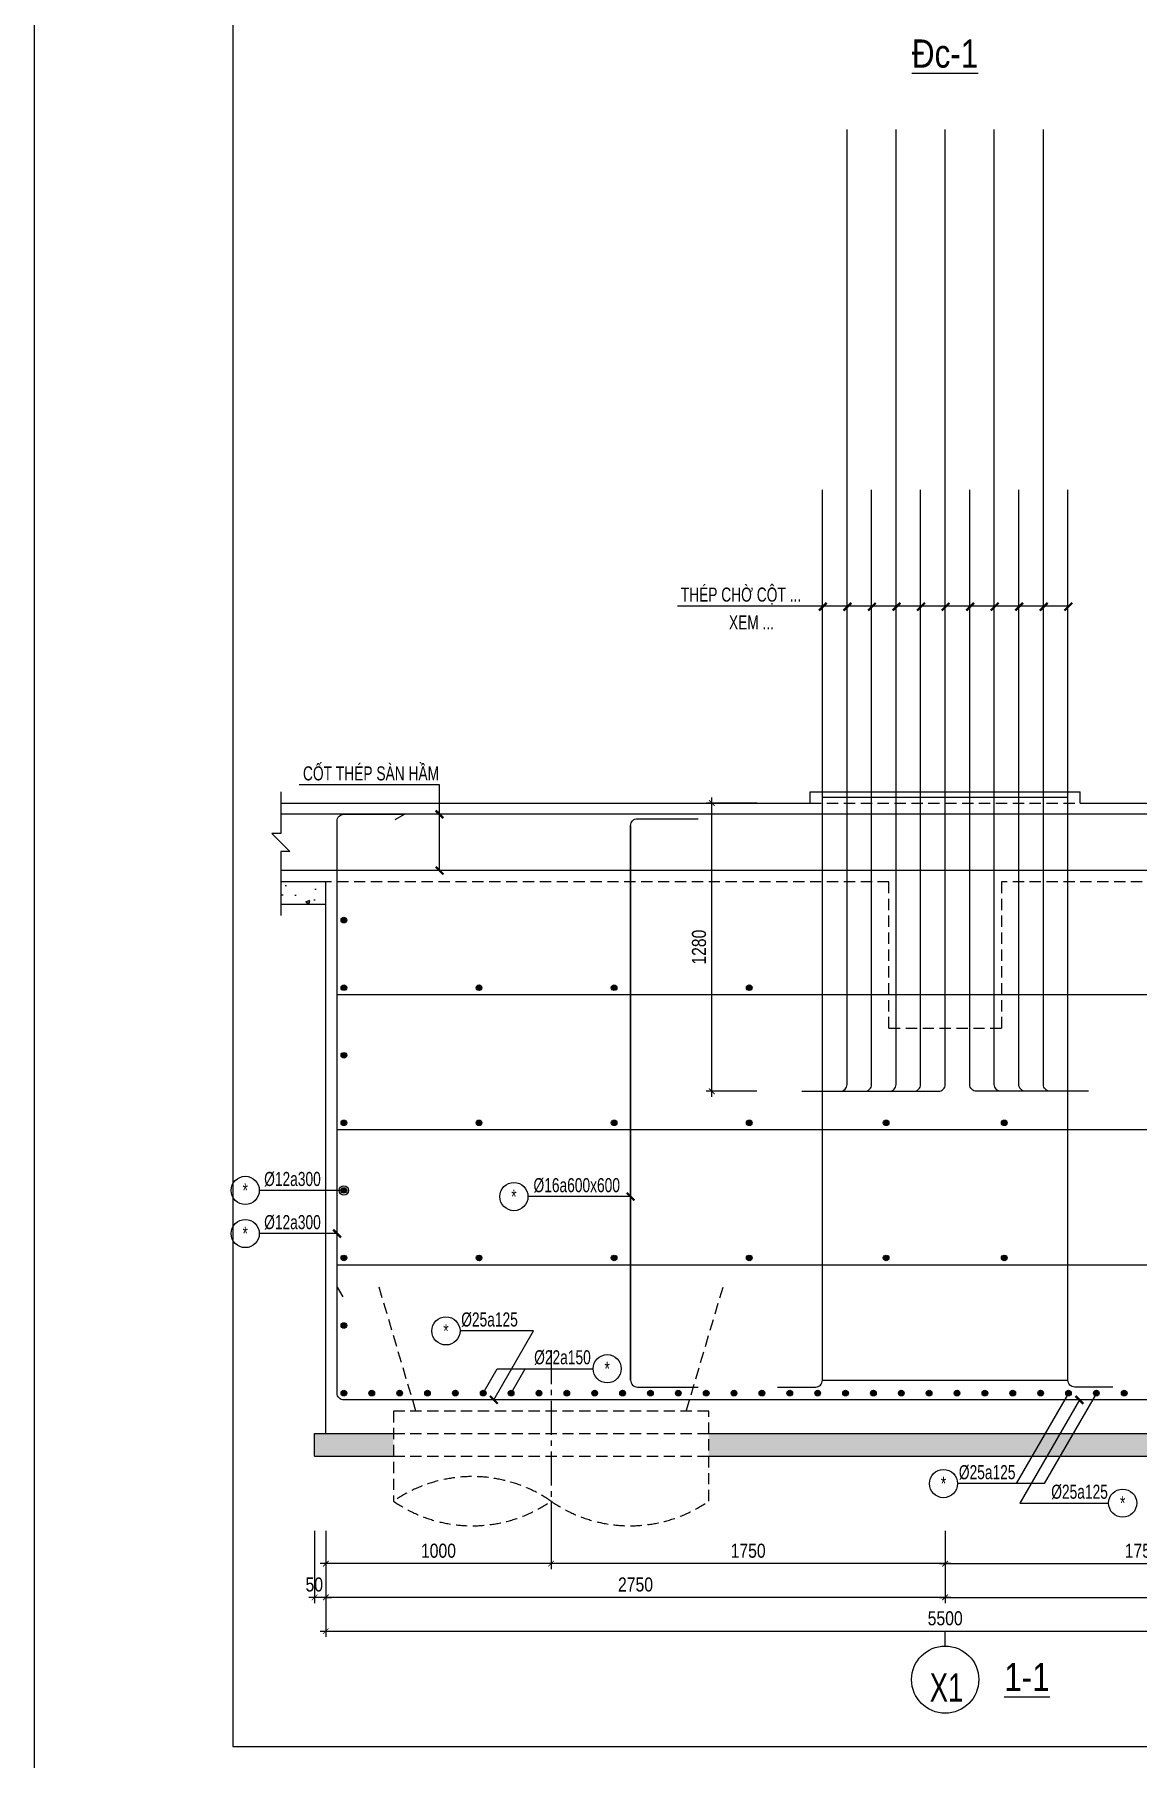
# Model space of a CAD drawing. Extents: x 71 to 2424299, y -14 to 1061502.
# Drawn here: x 1109180 to 1114077, y 486762 to 494417 of the extents above; entities that cross this region are included whole.
import ezdxf
from ezdxf.enums import TextEntityAlignment as Align

# ---------------------------------------------------------------- set-up
doc = ezdxf.new("R2010")
doc.units = 0
doc.header["$LTSCALE"] = 1000
doc.header["$MEASUREMENT"] = 0
doc.header["$PDMODE"] = 3
doc.linetypes.add('CENTER2', pattern=[1.125, 0.75, -0.125, 0.125, -0.125])
doc.linetypes.add('HIDDEN', pattern=[0.375, 0.25, -0.125])
doc.layers.get('0').update_dxf_attribs({"linetype": 'CONTINUOUS'})
doc.layers.get('Defpoints').update_dxf_attribs({"linetype": 'CONTINUOUS'})
for name, color, linetype in [('CDC.01.AXIS', 160, 'CENTER2'), ('CDC.02.DIM', 1, 'CONTINUOUS'), ('CDC.03.BORDER', 3, 'CONTINUOUS'), ('CDC.04.HIDDEN', 8, 'HIDDEN'), ('CDC.05.STEEL', 4, 'CONTINUOUS'), ('CDC.06.TEXT', 2, 'CONTINUOUS'), ('CDC.10.HATCH', 9, 'CONTINUOUS'), ('CDC.11.NOTE', 8, 'CONTINUOUS'), ('CDC.12.PILE', 7, 'CONTINUOUS'), ('CDC.14.STEELNUM', 9, 'CONTINUOUS'), ('KCS_CHI', 1, 'CONTINUOUS')]:
    doc.layers.add(name, color=color, linetype=linetype)
doc.styles.add('ARIAL', font='arial.ttf', dxfattribs={"width": 0.8})
doc.dimstyles.new('25', dxfattribs={"dimscale": 25, "dimtxt": 2.5, "dimasz": 1, "dimexe": 1, "dimexo": 0, "dimgap": 1, "dimtad": 1, "dimdec": 0, "dimdsep": 46, "dimtxsty": 'ARIAL', "dimblk": 'ARCHTICK', "dimcen": 1, "dimdle": 1, "dimclrd": 256, "dimclre": 256, "dimclrt": 2, "dimadec": 0, "dimazin": 0, "dimtfac": 0.00072, "dimtdec": 0, "dimtix": 1, "dimtmove": 2, "dimatfit": 3, "dimldrblk": 'ARCHTICK', "dimfxl": 1, "dimtolj": 1, "dimarcsym": 0})

# ---------------------------------------------------------------- blocks, each defined once
blk = doc.blocks.new('_ArchTick')
at = {"color": 0, "linetype": 'ByBlock', "const_width": 0.15}
blk.add_lwpolyline([(-0.5, -0.5), (0.5, 0.5)], dxfattribs=at)
blk = doc.blocks.new('*D1624')
at = {"layer": 'CDC.02.DIM', "lineweight": -2, "transparency": 16777216}
for p, q in [((1110473.4, 487772.4), (1110473.4, 487452.5)), ((1113223.4, 487772.4), (1113223.4, 487452.5)), ((1113248.4, 487477.5), (1110448.4, 487477.5))]:
    blk.add_line(p, q, dxfattribs=at)
at = {"layer": 'Defpoints', "color": 0, "transparency": 16777216}
for p in [(1110473.4, 487772.4), (1113223.4, 487772.4), (1110473.4, 487477.5)]:
    blk.add_point(p, dxfattribs=at)
at = {"layer": 'CDC.02.DIM', "lineweight": -2, "transparency": 16777216, "xscale": 25, "yscale": 25, "zscale": 25, "rotation": 180}
blk.add_blockref('_ArchTick', (1110473.4, 487477.5), dxfattribs=at)
at = {"layer": 'CDC.02.DIM', "lineweight": -2, "transparency": 16777216, "xscale": 25, "yscale": 25, "zscale": 25}
blk.add_blockref('_ArchTick', (1113223.4, 487477.5), dxfattribs=at)
at = {"layer": 'CDC.02.DIM', "color": 2, "transparency": 16777216, "insert": (1111848.4, 487534.4), "char_height": 62.5, "attachment_point": 5, "style": 'ARIAL'}
blk.add_mtext('\\A1;2750', dxfattribs=at)
blk = doc.blocks.new('*D1625')
at = {"layer": 'CDC.02.DIM', "lineweight": -2, "transparency": 16777216}
for p, q in [((1110423.4, 487772.4), (1110423.4, 487452.5)), ((1110473.4, 487772.4), (1110473.4, 487452.5)), ((1110423.4, 487477.5), (1110398.4, 487477.5)), ((1110473.4, 487477.5), (1110423.4, 487477.5)), ((1110473.4, 487477.5), (1110498.4, 487477.5))]:
    blk.add_line(p, q, dxfattribs=at)
at = {"layer": 'Defpoints', "color": 0, "transparency": 16777216}
for p in [(1110423.4, 487772.4), (1110473.4, 487772.4), (1110423.4, 487477.5)]:
    blk.add_point(p, dxfattribs=at)
at = {"layer": 'CDC.02.DIM', "lineweight": -2, "transparency": 16777216, "xscale": 25, "yscale": 25, "zscale": 25}
blk.add_blockref('_ArchTick', (1110423.4, 487477.5), dxfattribs=at)
at = {"layer": 'CDC.02.DIM', "lineweight": -2, "transparency": 16777216, "xscale": 25, "yscale": 25, "zscale": 25, "rotation": 180}
blk.add_blockref('_ArchTick', (1110473.4, 487477.5), dxfattribs=at)
at = {"layer": 'CDC.02.DIM', "color": 2, "transparency": 16777216, "insert": (1110422, 487534.4), "char_height": 62.5, "attachment_point": 5, "style": 'ARIAL'}
blk.add_mtext('\\A1;50', dxfattribs=at)
blk = doc.blocks.new('*D1626')
at = {"layer": 'CDC.02.DIM', "lineweight": -2, "transparency": 16777216}
for p, q in [((1113223.4, 487772.4), (1113223.4, 487452.5)), ((1115973.4, 487772.4), (1115973.4, 487452.5)), ((1113198.4, 487477.5), (1115998.4, 487477.5))]:
    blk.add_line(p, q, dxfattribs=at)
at = {"layer": 'Defpoints', "color": 0, "transparency": 16777216}
for p in [(1113223.4, 487772.4), (1115973.4, 487772.4), (1115973.4, 487477.5)]:
    blk.add_point(p, dxfattribs=at)
at = {"layer": 'CDC.02.DIM', "lineweight": -2, "transparency": 16777216, "xscale": 25, "yscale": 25, "zscale": 25, "rotation": 180}
blk.add_blockref('_ArchTick', (1113223.4, 487477.5), dxfattribs=at)
at = {"layer": 'CDC.02.DIM', "lineweight": -2, "transparency": 16777216, "xscale": 25, "yscale": 25, "zscale": 25}
blk.add_blockref('_ArchTick', (1115973.4, 487477.5), dxfattribs=at)
at = {"layer": 'CDC.02.DIM', "color": 2, "transparency": 16777216, "insert": (1114598.4, 487534.4), "char_height": 62.5, "attachment_point": 5, "style": 'ARIAL'}
blk.add_mtext('\\A1;2750', dxfattribs=at)
blk = doc.blocks.new('*D1628')
at = {"layer": 'CDC.02.DIM', "lineweight": -2, "transparency": 16777216}
for p, q in [((1110473.4, 487772.4), (1110473.4, 487302.5)), ((1115973.4, 487772.4), (1115973.4, 487302.5)), ((1110448.4, 487327.5), (1115998.4, 487327.5))]:
    blk.add_line(p, q, dxfattribs=at)
at = {"layer": 'Defpoints', "color": 0, "transparency": 16777216}
for p in [(1110473.4, 487772.4), (1115973.4, 487772.4), (1115973.4, 487327.5)]:
    blk.add_point(p, dxfattribs=at)
at = {"layer": 'CDC.02.DIM', "lineweight": -2, "transparency": 16777216, "xscale": 25, "yscale": 25, "zscale": 25, "rotation": 180}
blk.add_blockref('_ArchTick', (1110473.4, 487327.5), dxfattribs=at)
at = {"layer": 'CDC.02.DIM', "lineweight": -2, "transparency": 16777216, "xscale": 25, "yscale": 25, "zscale": 25}
blk.add_blockref('_ArchTick', (1115973.4, 487327.5), dxfattribs=at)
at = {"layer": 'CDC.02.DIM', "color": 2, "transparency": 16777216, "insert": (1113223.4, 487384.4), "char_height": 62.5, "attachment_point": 5, "style": 'ARIAL'}
blk.add_mtext('\\A1;5500', dxfattribs=at)
blk = doc.blocks.new('*D1629')
at = {"layer": 'CDC.02.DIM', "lineweight": -2, "transparency": 16777216}
for p, q in [((1111473.4, 487772.4), (1111473.4, 487602.5)), ((1113223.4, 487772.4), (1113223.4, 487602.5)), ((1113248.4, 487627.5), (1111448.4, 487627.5))]:
    blk.add_line(p, q, dxfattribs=at)
at = {"layer": 'Defpoints', "color": 0, "transparency": 16777216}
for p in [(1111473.4, 487772.4), (1113223.4, 487772.4), (1111473.4, 487627.5)]:
    blk.add_point(p, dxfattribs=at)
at = {"layer": 'CDC.02.DIM', "lineweight": -2, "transparency": 16777216, "xscale": 25, "yscale": 25, "zscale": 25, "rotation": 180}
blk.add_blockref('_ArchTick', (1111473.4, 487627.5), dxfattribs=at)
at = {"layer": 'CDC.02.DIM', "lineweight": -2, "transparency": 16777216, "xscale": 25, "yscale": 25, "zscale": 25}
blk.add_blockref('_ArchTick', (1113223.4, 487627.5), dxfattribs=at)
at = {"layer": 'CDC.02.DIM', "color": 2, "transparency": 16777216, "insert": (1112348.4, 487684.4), "char_height": 62.5, "attachment_point": 5, "style": 'ARIAL'}
blk.add_mtext('\\A1;1750', dxfattribs=at)
blk = doc.blocks.new('*D1630')
at = {"layer": 'CDC.02.DIM', "lineweight": -2, "transparency": 16777216}
for p, q in [((1113223.4, 487772.4), (1113223.4, 487602.5)), ((1114973.4, 487772.4), (1114973.4, 487602.5)), ((1113198.4, 487627.5), (1114998.4, 487627.5))]:
    blk.add_line(p, q, dxfattribs=at)
at = {"layer": 'Defpoints', "color": 0, "transparency": 16777216}
for p in [(1113223.4, 487772.4), (1114973.4, 487772.4), (1114973.4, 487627.5)]:
    blk.add_point(p, dxfattribs=at)
at = {"layer": 'CDC.02.DIM', "lineweight": -2, "transparency": 16777216, "xscale": 25, "yscale": 25, "zscale": 25, "rotation": 180}
blk.add_blockref('_ArchTick', (1113223.4, 487627.5), dxfattribs=at)
at = {"layer": 'CDC.02.DIM', "lineweight": -2, "transparency": 16777216, "xscale": 25, "yscale": 25, "zscale": 25}
blk.add_blockref('_ArchTick', (1114973.4, 487627.5), dxfattribs=at)
at = {"layer": 'CDC.02.DIM', "color": 2, "transparency": 16777216, "insert": (1114098.4, 487684.4), "char_height": 62.5, "attachment_point": 5, "style": 'ARIAL'}
blk.add_mtext('\\A1;1750', dxfattribs=at)
blk = doc.blocks.new('C1400T')
at = {"layer": 'CDC.01.AXIS', "ltscale": 0.2}
blk.add_line((0, 270.1), (0, -574.3), dxfattribs=at)
at = {"layer": 'CDC.04.HIDDEN', "ltscale": 0.2}
for p, q in [((-600, 0), (-763.4, 550)), ((600, 0), (763.4, 550))]:
    blk.add_line(p, q, dxfattribs=at)
blk.add_lwpolyline([(700, -400), (700, 0), (-700, 0), (-700, -400)], dxfattribs=at)
blk.add_lwpolyline([(700, -400, -0.311974), (0, -400, 0.311974), (-700, -400, 0.311974), (0, -400, 0.36397)], format="xyb", dxfattribs=at)
blk = doc.blocks.new('*D1691')
at = {"layer": 'CDC.02.DIM', "lineweight": -2, "transparency": 16777216}
for p, q in [((1112387.4, 491004.6), (1112162.4, 491004.6)), ((1112187.4, 489699.6), (1112187.4, 491029.6)), ((1112387.4, 489724.6), (1112162.4, 489724.6))]:
    blk.add_line(p, q, dxfattribs=at)
at = {"layer": 'Defpoints', "color": 0, "transparency": 16777216}
for p in [(1112187.4, 491004.6), (1112387.4, 491004.6), (1112387.4, 489724.6)]:
    blk.add_point(p, dxfattribs=at)
at = {"layer": 'CDC.02.DIM', "lineweight": -2, "transparency": 16777216, "xscale": 25, "yscale": 25, "zscale": 25}
for p, rotation in [((1112187.4, 491004.6), 90), ((1112187.4, 489724.6), 270)]:
    blk.add_blockref('_ArchTick', p, dxfattribs=dict(at, rotation=rotation))
at = {"layer": 'CDC.02.DIM', "color": 2, "transparency": 16777216, "insert": (1112130.5, 490364.6), "char_height": 62.5, "attachment_point": 5, "rotation": 90, "style": 'ARIAL'}
blk.add_mtext('\\A1;1280', dxfattribs=at)
blk = doc.blocks.new('*D1721')
at = {"layer": 'CDC.02.DIM', "lineweight": -2, "transparency": 16777216}
for p, q in [((1110473.4, 487772.4), (1110473.4, 487602.5)), ((1111473.4, 487772.4), (1111473.4, 487602.5)), ((1111498.4, 487627.5), (1110448.4, 487627.5))]:
    blk.add_line(p, q, dxfattribs=at)
at = {"layer": 'Defpoints', "color": 0, "transparency": 16777216}
for p in [(1110473.4, 487772.4), (1111473.4, 487772.4), (1110473.4, 487627.5)]:
    blk.add_point(p, dxfattribs=at)
at = {"layer": 'CDC.02.DIM', "lineweight": -2, "transparency": 16777216, "xscale": 25, "yscale": 25, "zscale": 25, "rotation": 180}
blk.add_blockref('_ArchTick', (1110473.4, 487627.5), dxfattribs=at)
at = {"layer": 'CDC.02.DIM', "lineweight": -2, "transparency": 16777216, "xscale": 25, "yscale": 25, "zscale": 25}
blk.add_blockref('_ArchTick', (1111473.4, 487627.5), dxfattribs=at)
at = {"layer": 'CDC.02.DIM', "color": 2, "transparency": 16777216, "insert": (1110973.4, 487684.4), "char_height": 62.5, "attachment_point": 5, "style": 'ARIAL'}
blk.add_mtext('\\A1;1000', dxfattribs=at)
blk = doc.blocks.new('34')
at = {"color": 4, "elevation": 0}
blk.add_lwpolyline([(1087304.3, 521742.8), (1107165, 521742.8), (1107165, 536023), (1087304.3, 536023)], close=True, dxfattribs=at)
at = {"layer": 'Defpoints', "elevation": 0}
blk.add_lwpolyline([(1086424.2, 521457.2), (1086424.2, 536307.2), (1107449.2, 536307.2), (1107449.2, 521457.2), (1086424.2, 521457.2)], close=True, dxfattribs=at)

msp = doc.modelspace()

# ---------------------------------------------------------------- hatches: boundary and pattern name
at = {"layer": 'CDC.10.HATCH'}
h = msp.add_hatch(dxfattribs=at)
h.set_pattern_fill('AR-CONC', color=256, scale=25, style=0)
h.set_pattern_definition([(50, (-46250.05, -20101.56), (179.315046, -15.688034), [18.75, -206.25]), (355, (-46250.05, -20101.56), (-34.687833, 188.048033), [15, -165]), (100.4514, (-46235.11, -20102.87), (144.627345, 172.359886), [15.935047, -175.285528]), (46.1842, (-46250.05, -20051.56), (266.810262, -41.379754), [28.125, -309.375]), (96.6356, (-46227.82, -20055), (233.665676, 243.52947), [23.90257, -262.92825]), (351.1842, (-46250.05, -20051.56), (233.665486, 243.52965), [22.5, -247.5]), (21, (-46225.05, -20064.06), (149.226763, -100.654723), [18.75, -206.25]), (326, (-46225.05, -20064.06), (60.828833, 181.28751), [15, -165]), (71.4514, (-46212.62, -20072.45), (210.055657, 80.632624), [15.935047, -175.285528]), (37.5, (-46250.05, -20101.56), (3.0399638, 83.2234635), [0, -163, 0, -167.5, 0, -165.625]), (7.5, (-46250.05, -20101.56), (65.7673844, 98.602928), [0, -95.5, 0, -159.25, 0, -63.125]), (327.5, (-46305.8, -20101.56), (133.455609, -5.638718), [0, -62.5, 0, -195, 0, -258.75]), (317.5, (-46330.8, -20101.56), (145.796542, 25.026246), [0, -81.25, 0, -129.5, 0, -183.75])])
h.paths.add_polyline_path([(1110473.42, 490654.65), (1110273.42, 490654.65), (1110273.42, 490554.65), (1110473.42, 490554.65)])
h = msp.add_hatch(dxfattribs=at)
h.set_pattern_fill('AR-CONC', color=256, scale=25, style=0)
h.set_pattern_definition([(50, (12783.94, -42285.16), (179.315046, -15.688034), [18.75, -206.25]), (355, (12783.94, -42285.16), (-34.687833, 188.048033), [15, -165]), (100.4514, (12798.89, -42286.47), (144.627345, 172.359886), [15.935047, -175.285528]), (46.1842, (12783.94, -42235.16), (266.810262, -41.379754), [28.125, -309.375]), (96.6356, (12806.18, -42238.6), (233.665676, 243.52947), [23.90257, -262.92825]), (351.1842, (12783.94, -42235.16), (233.665486, 243.52965), [22.5, -247.5]), (21, (12808.94, -42247.66), (149.226763, -100.654723), [18.75, -206.25]), (326, (12808.94, -42247.66), (60.828833, 181.28751), [15, -165]), (71.4514, (12821.38, -42256.05), (210.055657, 80.632624), [15.935047, -175.285528]), (37.5, (12783.945, -42285.163), (3.0399638, 83.2234635), [0, -163, 0, -167.5, 0, -165.625]), (7.5, (12783.945, -42285.16), (65.7673844, 98.602928), [0, -95.5, 0, -159.25, 0, -63.125]), (327.5, (12728.195, -42285.16), (133.455609, -5.638718), [0, -62.5, 0, -195, 0, -258.75]), (317.5, (12703.2, -42285.16), (145.796542, 25.026246), [0, -81.25, 0, -129.5, 0, -183.75])])
h.paths.add_polyline_path([(1113738.24, 488204.65), (1112173.43, 488204.65), (1112173.43, 488104.65), (1113680.51, 488104.65)])
h.paths.add_polyline_path([(1113804.1, 488204.65), (1113738.24, 488204.65), (1113680.51, 488104.65), (1113746.36, 488104.65)])
h.paths.add_polyline_path([(1113861.99, 488204.65), (1113804.1, 488204.65), (1113746.36, 488104.65), (1113804.26, 488104.65)])
h.paths.add_polyline_path([(1114273.41, 488204.65), (1113861.99, 488204.65), (1113804.26, 488104.65), (1114273.41, 488104.65)])
h.paths.add_polyline_path([(1110423.42, 488204.65), (1110423.42, 488104.65), (1110773.43, 488104.65), (1110773.43, 488204.65)])
h.paths.add_polyline_path([(1116023.42, 488104.65), (1116023.42, 488204.65), (1115673.41, 488204.65), (1115673.41, 488104.65)])

# ---------------------------------------------------------------- linework, layer by layer
at = {"layer": 'CDC.03.BORDER'}
for p, q in [((1110273.42, 491004.65), (1112623.42, 491004.65)), ((1112623.42, 491054.65), (1113823.42, 491054.65)), ((1112623.42, 491004.65), (1112623.42, 491054.65)), ((1113823.42, 491004.65), (1113823.42, 491054.65)), ((1113823.42, 491004.65), (1116173.42, 491004.65)), ((1110473.42, 488204.65), (1110473.42, 490654.65))]:
    msp.add_line(p, q, dxfattribs=at)
at = {"layer": 'CDC.04.HIDDEN', "ltscale": 0.2}
for p, q in [((1112623.42, 491004.65), (1113823.42, 491004.65)), ((1112973.42, 490654.65), (1110473.42, 490654.65)), ((1112973.42, 490004.65), (1112973.42, 490654.65)), ((1115973.42, 490654.65), (1113473.42, 490654.65)), ((1113473.42, 490654.65), (1113473.42, 490004.65)), ((1112973.42, 490004.65), (1113473.42, 490004.65)), ((1110773.43, 488204.65), (1112173.43, 488204.65)), ((1110773.43, 488104.65), (1112173.43, 488104.65))]:
    msp.add_line(p, q, dxfattribs=at)
at = {"layer": 'CDC.05.STEEL', "ltscale": 0.3}
for p, q in [((1113768.42, 491029.65), (1112678.42, 491029.65)), ((1116173.42, 490954.65), (1110273.42, 490954.65)), ((1110823.42, 490954.65), (1110780.11, 490929.65)), ((1116173.42, 490704.65), (1110273.42, 490704.65)), ((1110523.42, 490154.65), (1115923.42, 490154.65)), ((1110523.42, 489554.65), (1115923.42, 489554.65)), ((1110523.42, 488954.65), (1115923.42, 488954.65)), ((1110523.42, 488854.65), (1110548.42, 488811.34)), ((1112678.42, 488441.65), (1113768.42, 488441.65))]:
    msp.add_line(p, q, dxfattribs=at)
for points in [[(1112587.42, 489724.65), (1112757.42, 489724.65, 0.4142136), (1112787.42, 489754.65), (1112787.42, 493994.65)], [(1112805.42, 489724.65), (1112975.42, 489724.65, 0.4142136), (1113005.42, 489754.65), (1113005.42, 493994.65)], [(1113023.42, 489724.65), (1113193.42, 489724.65, 0.4142136), (1113223.42, 489754.65), (1113223.42, 493994.65)], [(1113641.42, 489724.65), (1113471.42, 489724.65, -0.4142136), (1113441.42, 489754.65), (1113441.42, 493994.65)], [(1113859.42, 489724.65), (1113689.42, 489724.65, -0.4142136), (1113659.42, 489754.65), (1113659.42, 493994.65)], [(1112478.42, 488411.65), (1112648.42, 488411.65, 0.4142136), (1112678.42, 488441.65), (1112678.42, 492394.65)], [(1113532.42, 489724.65), (1113362.42, 489724.65, -0.4142136), (1113332.42, 489754.65), (1113332.42, 492394.65)], [(1110523.42, 488384.65), (1110523.42, 490924.65, -0.4142136), (1110553.42, 490954.65), (1110823.42, 490954.65)], [(1111826.66, 488441.65), (1111826.66, 490904.65, -0.4142136), (1111856.66, 490934.65), (1112126.66, 490934.65)], [(1111826.66, 490904.65), (1111826.66, 488441.65, 0.4142136), (1111856.66, 488411.65), (1112126.66, 488411.65)], [(1115923.42, 488854.65), (1115923.42, 488384.65, -0.4142136), (1115893.42, 488354.65), (1110553.42, 488354.65, -0.4142136), (1110523.42, 488384.65), (1110523.42, 488854.65)]]:
    msp.add_lwpolyline(points, format="xyb", dxfattribs=at)
at = {"layer": 'CDC.05.STEEL', "ltscale": 0.3, "elevation": 0}
for points in [[(1112696.42, 489724.65), (1112866.42, 489724.65, 0.4142136), (1112896.42, 489754.65), (1112896.42, 492394.65)], [(1112914.42, 489724.65), (1113084.42, 489724.65, 0.4142136), (1113114.42, 489754.65), (1113114.42, 492394.65)], [(1113750.42, 489724.65), (1113580.42, 489724.65, -0.4142136), (1113550.42, 489754.65), (1113550.42, 492394.65)], [(1113968.42, 488411.65), (1113798.42, 488411.65, -0.4142136), (1113768.42, 488441.65), (1113768.42, 492394.65)]]:
    msp.add_lwpolyline(points, format="xyb", dxfattribs=at)
at = {"layer": 'CDC.05.STEEL', "const_width": 12.3}
for points in [[(1110553.42, 490490.8, 1), (1110553.42, 490478.49, 1)], [(1110553.42, 490190.8, 1), (1110553.42, 490178.49, 1)], [(1111153.42, 490190.8, 1), (1111153.42, 490178.49, 1)], [(1111753.42, 490190.8, 1), (1111753.42, 490178.49, 1)], [(1112353.42, 490190.8, 1), (1112353.42, 490178.49, 1)], [(1110553.42, 489890.8, 1), (1110553.42, 489878.49, 1)], [(1110553.42, 489590.8, 1), (1110553.42, 489578.49, 1)], [(1111153.42, 489590.8, 1), (1111153.42, 489578.49, 1)], [(1111753.42, 489590.8, 1), (1111753.42, 489578.49, 1)], [(1112353.42, 489590.8, 1), (1112353.42, 489578.49, 1)], [(1112961.16, 489590.8, 1), (1112961.16, 489578.49, 1)], [(1113485.67, 489590.8, -1), (1113485.67, 489578.49, -1)], [(1110553.42, 489290.8, 1), (1110553.42, 489278.49, 1)], [(1110553.42, 488990.8, 1), (1110553.42, 488978.49, 1)], [(1111153.42, 488990.8, 1), (1111153.42, 488978.49, 1)], [(1111753.42, 488990.8, 1), (1111753.42, 488978.49, 1)], [(1112353.42, 488990.8, 1), (1112353.42, 488978.49, 1)], [(1112961.16, 488990.8, 1), (1112961.16, 488978.49, 1)], [(1113485.67, 488990.8, -1), (1113485.67, 488978.49, -1)], [(1110553.42, 488690.8, 1), (1110553.42, 488678.49, 1)], [(1110553.42, 488390.8, 1), (1110553.42, 488378.49, 1)], [(1110677.17, 488390.8, 1), (1110677.17, 488378.49, 1)], [(1110800.92, 488390.8, 1), (1110800.92, 488378.49, 1)], [(1110924.67, 488390.8, 1), (1110924.67, 488378.49, 1)], [(1111048.42, 488390.8, 1), (1111048.42, 488378.49, 1)], [(1111172.17, 488390.8, 1), (1111172.17, 488378.49, 1)], [(1111295.92, 488390.8, 1), (1111295.92, 488378.49, 1)], [(1111419.67, 488390.8, 1), (1111419.67, 488378.49, 1)], [(1111543.42, 488390.8, 1), (1111543.42, 488378.49, 1)], [(1111667.17, 488390.8, 1), (1111667.17, 488378.49, 1)], [(1111790.92, 488390.8, 1), (1111790.92, 488378.49, 1)], [(1111914.67, 488390.8, 1), (1111914.67, 488378.49, 1)], [(1112038.42, 488390.8, 1), (1112038.42, 488378.49, 1)], [(1112162.17, 488390.8, 1), (1112162.17, 488378.49, 1)], [(1112285.92, 488390.8, 1), (1112285.92, 488378.49, 1)], [(1112409.67, 488390.8, 1), (1112409.67, 488378.49, 1)], [(1112533.42, 488390.8, 1), (1112533.42, 488378.49, 1)], [(1112657.17, 488390.8, 1), (1112657.17, 488378.49, 1)], [(1112780.92, 488390.8, 1), (1112780.92, 488378.49, 1)], [(1112904.67, 488390.8, 1), (1112904.67, 488378.49, 1)], [(1113028.42, 488390.8, 1), (1113028.42, 488378.49, 1)], [(1113152.17, 488390.8, 1), (1113152.17, 488378.49, 1)], [(1113275.92, 488390.8, 1), (1113275.92, 488378.49, 1)], [(1113399.67, 488390.8, 1), (1113399.67, 488378.49, 1)], [(1113523.42, 488390.8, 1), (1113523.42, 488378.49, 1)], [(1113647.17, 488390.8, 1), (1113647.17, 488378.49, 1)], [(1113770.92, 488390.8, 1), (1113770.92, 488378.49, 1)], [(1113894.67, 488390.8, 1), (1113894.67, 488378.49, 1)], [(1114018.42, 488390.8, 1), (1114018.42, 488378.49, 1)]]:
    msp.add_lwpolyline(points, format="xyb", close=True, dxfattribs=at)
at = {"layer": 'CDC.05.STEEL'}
for centre in [(1110553.42, 490484.65), (1110553.42, 490184.65), (1111153.42, 490184.65), (1111753.42, 490184.65), (1112353.42, 490184.65), (1110553.42, 489884.65), (1110553.42, 489584.65), (1111153.42, 489584.65), (1111753.42, 489584.65), (1112353.42, 489584.65), (1112961.16, 489584.65), (1113485.67, 489584.65), (1110553.42, 489284.65), (1110553.42, 488984.65), (1111153.42, 488984.65), (1111753.42, 488984.65), (1112353.42, 488984.65), (1112961.16, 488984.65), (1113485.67, 488984.65), (1110553.42, 488684.65), (1110553.42, 488384.65), (1110677.17, 488384.65), (1110800.92, 488384.65), (1110924.67, 488384.65), (1111048.42, 488384.65), (1111172.17, 488384.65), (1111295.92, 488384.65), (1111419.67, 488384.65), (1111543.42, 488384.65), (1111667.17, 488384.65), (1111790.92, 488384.65), (1111914.67, 488384.65), (1112038.42, 488384.65), (1112162.17, 488384.65), (1112285.92, 488384.65), (1112409.67, 488384.65), (1112533.42, 488384.65), (1112657.17, 488384.65), (1112780.92, 488384.65), (1112904.67, 488384.65), (1113028.42, 488384.65), (1113152.17, 488384.65), (1113275.92, 488384.65), (1113399.67, 488384.65), (1113523.42, 488384.65), (1113647.17, 488384.65), (1113770.92, 488384.65), (1113894.67, 488384.65), (1114018.42, 488384.65)]:
    msp.add_circle(centre, 12.53, dxfattribs=at)
at = {"layer": 'CDC.11.NOTE'}
for p, q in [((1110473.42, 490654.65), (1110273.42, 490654.65)), ((1110473.42, 490554.65), (1110273.42, 490554.65)), ((1110553.42, 489284.65), (1110177.91, 489284.65)), ((1111826.66, 489257.15), (1111370.84, 489257.15)), ((1110523.42, 489092.94), (1110177.91, 489092.94)), ((1110423.42, 488204.65), (1110773.43, 488204.65)), ((1110423.42, 488104.65), (1110423.42, 488204.65)), ((1112173.43, 488204.65), (1114273.41, 488204.65)), ((1110423.42, 488104.65), (1110773.43, 488104.65)), ((1112173.43, 488104.65), (1114273.41, 488104.65)), ((1113223.42, 487261.61), (1113223.42, 487327.53))]:
    msp.add_line(p, q, dxfattribs=at)
for points in [[(1110978.12, 490704.65), (1110978.12, 491085.54), (1110354.5, 491085.54)], [(1110273.42, 491054.65), (1110273.42, 490869.65), (1110233.42, 490869.65), (1110313.42, 490789.65), (1110273.42, 490789.65), (1110273.42, 490504.65)], [(1111219.14, 488354.65), (1111395.87, 488660.75), (1111069.05, 488660.75)], [(1111172.17, 488384.65), (1111234.69, 488492.94), (1111660.07, 488492.94)], [(1111295.92, 488384.65), (1111358.44, 488492.94), (1111660.07, 488492.94)], [(1113770.92, 488384.65), (1113538.85, 487982.7), (1113278.36, 487982.7)], [(1113894.67, 488384.65), (1113662.6, 487982.7), (1113278.36, 487982.7)], [(1113819.45, 488354.65), (1113554.67, 487896.04), (1113948.95, 487896.04)]]:
    msp.add_lwpolyline(points, dxfattribs=at)
at = {"layer": 'CDC.11.NOTE', "const_width": 10}
for points in [[(1110960.96, 490971.81), (1110995.28, 490937.48)], [(1110960.96, 490721.81), (1110995.28, 490687.48)], [(1111809.5, 489274.31), (1111843.83, 489239.99)], [(1110506.25, 489110.1), (1110540.58, 489075.77)], [(1111201.98, 488371.81), (1111236.3, 488337.48)], [(1113802.29, 488371.81), (1113836.61, 488337.48)]]:
    msp.add_lwpolyline(points, dxfattribs=at)
at = {"layer": 'CDC.11.NOTE'}
for centre, radius in [((1110553.42, 489284.65), 20.61), ((1113223.42, 487112.47), 149.14)]:
    msp.add_circle(centre, radius, dxfattribs=at)
at = {"layer": 'CDC.14.STEELNUM'}
for centre in [(1110115.41, 489284.65), (1111308.34, 489257.15), (1110115.41, 489092.94), (1111006.55, 488660.75), (1111722.57, 488492.94), (1113215.86, 487982.7), (1114011.45, 487896.04)]:
    msp.add_circle(centre, 62.5, dxfattribs=at)
at = {"layer": 'KCS_CHI'}
msp.add_line((1113768.42, 491879.29), (1112034.58, 491879.29), dxfattribs=at)
at = {"layer": 'KCS_CHI', "const_width": 10}
for points in [[(1112697.28, 491893.51), (1112662.96, 491859.19)], [(1112806.28, 491893.51), (1112771.96, 491859.19)], [(1112915.28, 491893.51), (1112880.96, 491859.19)], [(1113024.28, 491893.51), (1112989.96, 491859.19)], [(1113133.28, 491893.51), (1113098.96, 491859.19)], [(1113242.28, 491893.51), (1113207.96, 491859.19)], [(1113351.28, 491893.51), (1113316.96, 491859.19)], [(1113460.28, 491893.51), (1113425.96, 491859.19)], [(1113569.28, 491893.51), (1113534.96, 491859.19)], [(1113678.28, 491893.51), (1113643.96, 491859.19)], [(1113787.28, 491893.51), (1113752.96, 491859.19)]]:
    msp.add_lwpolyline(points, dxfattribs=at)

# ---------------------------------------------------------------- block references
at = {"layer": 'CDC.03.BORDER'}
msp.add_blockref('34', (22755.36, -34927.16), dxfattribs=at)
at = {"layer": 'CDC.12.PILE'}
msp.add_blockref('C1400T', (1111473.42, 488304.65), dxfattribs=at)

# ---------------------------------------------------------------- texts
at = {"layer": 'CDC.06.TEXT', "style": 'ARIAL'}
for s, height, width, p in [('%%UĐc-1', 125, 0.8, (1113222.89, 494332.5)), ('THÉP CHỜ CỘT ...', 62.5, 0.7, (1112316.43, 491930.06, 0)), ('XEM ...', 62.5, 0.7, (1112363.3, 491806.55)), ('CỐT THÉP SÀN HẦM', 62.5, 0.7, (1110673.96, 491136.31)), ('%%C12a300', 62.5, 0.7, (1110325.08, 489335.42)), ('%%C16a600x600', 62.5, 0.7, (1111587.3, 489307.92)), ('%%C12a300', 62.5, 0.7, (1110325.08, 489143.71)), ('%%C25a125', 62.5, 0.7, (1111200.1, 488711.52)), ('%%C22a150', 62.5, 0.7, (1111523.96, 488543.71)), ('%%C25a125', 62.5, 0.7, (1113409.77, 488033.47)), ('%%C25a125', 62.5, 0.7, (1113820.02, 487946.81)), ('%%U1-1', 125, 0.8, (1113586.53, 487124.01))]:
    msp.add_text(s, height=height, dxfattribs=dict(at, width=width)).set_placement(p, align=Align.MIDDLE_CENTER)
at = {"layer": 'CDC.06.TEXT', "insert": (1113229.34, 487014.8), "char_height": 125, "width": 116.16, "attachment_point": 8, "line_spacing_factor": 0.938532}
msp.add_mtext('{\\fArial|b0|i0|c0|p34;\\W0.7;X1}', dxfattribs=at)
at = {"layer": 'CDC.14.STEELNUM', "style": 'ARIAL', "width": 0.7}
for p in [(1110115.41, 489284.65), (1111308.34, 489257.15), (1110115.41, 489092.94), (1111006.55, 488660.75), (1111722.57, 488492.94), (1113215.86, 487982.7), (1114011.45, 487896.04)]:
    msp.add_text('*', height=62.5, dxfattribs=at).set_placement(p, align=Align.MIDDLE_CENTER)

# ---------------------------------------------------------------- dimensions: what is measured, and where the dimension line sits
at = {"layer": 'CDC.02.DIM'}
dim = msp.add_linear_dim(base=(1112187.42, 491004.65), p1=(1112387.42, 489724.65), p2=(1112387.42, 491004.65), angle=90, dimstyle='25', dxfattribs=at)
dim.commit()
dim.dimension.update_dxf_attribs({"geometry": '*D1691', "text_midpoint": (1112130.51, 490364.65)})
dim = msp.add_linear_dim(base=(1110423.42, 487477.53), p1=(1110473.42, 487772.36), p2=(1110423.42, 487772.36), dimstyle='25', dxfattribs=at)
dim.commit()
dim.dimension.update_dxf_attribs({"geometry": '*D1625', "text_midpoint": (1110421.97, 487534.44), "dimtype": 160})
for base, p1, p2, picture, middle in [((1110473.42, 487477.53), (1113223.42, 487772.36), (1110473.42, 487772.36), '*D1624', (1111848.42, 487534.44)), ((1115973.42, 487327.53), (1110473.42, 487772.36), (1115973.42, 487772.36), '*D1628', (1113223.42, 487384.44)), ((1110473.42, 487627.53), (1111473.43, 487772.36), (1110473.42, 487772.36), '*D1721', (1110973.42, 487684.44)), ((1111473.43, 487627.53), (1113223.42, 487772.36), (1111473.43, 487772.36), '*D1629', (1112348.42, 487684.44)), ((1115973.42, 487477.53), (1113223.42, 487772.36), (1115973.42, 487772.36), '*D1626', (1114598.42, 487534.44)), ((1114973.41, 487627.53), (1113223.42, 487772.36), (1114973.41, 487772.36), '*D1630', (1114098.41, 487684.44))]:
    dim = msp.add_linear_dim(base=base, p1=p1, p2=p2, dimstyle='25', dxfattribs=at)
    dim.commit()
    dim.dimension.update_dxf_attribs({"geometry": picture, "text_midpoint": middle})

doc.saveas('drawing.dxf')
